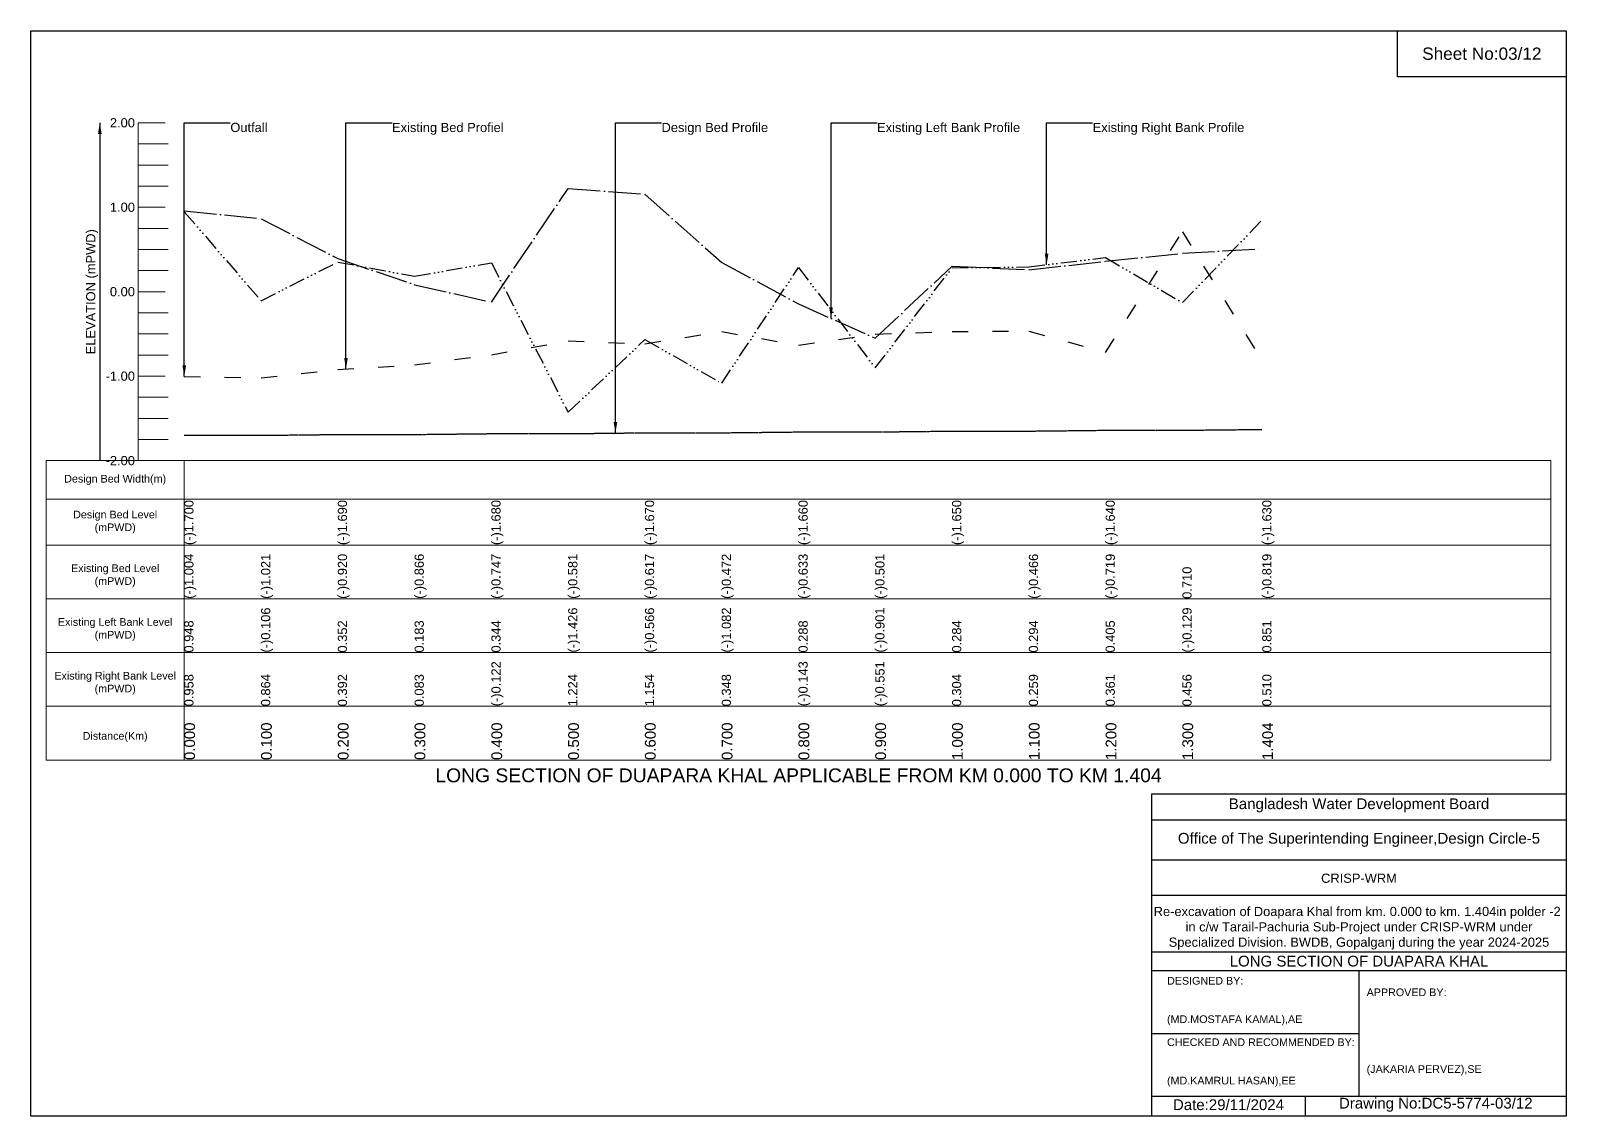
# Model space of a CAD drawing. Header units: inches. Extents: x 91000 to 218000, y -5656 to 7598.
# Drawn here: x 120000 to 128000, y -5656 to 0 of the extents above; entities that cross this region are included whole.
import ezdxf

# ---------------------------------------------------------------- set-up
doc = ezdxf.new("R2010")
doc.units = ezdxf.units.IN
doc.header["$LTSCALE"] = 7
doc.header["$MEASUREMENT"] = 0
for name, pattern in [('ACAD_ISO03W100', [30, 12, -18]), ('ACAD_ISO04W100', [30, 24, -3, 0, -3]), ('ACAD_ISO14W100', [24, 12, -3, 0, -3, 0, -3, 0, -3]), ('CENTER', [2, 1.25, -0.25, 0.25, -0.25])]:
    doc.linetypes.add(name, pattern=pattern)
for name, color, linetype, lineweight in [('Design Bed Level Long Section', 7, 'CENTER', 25), ('Existing Bed Level for Long Section', 7, 'ACAD_ISO03W100', 25), ('Existing Left Bank of Long section', 7, 'ACAD_ISO04W100', 25), ('Existing Right Bank of Long Section', 7, 'ACAD_ISO14W100', 25), ('Long Section Border', 7, 'Continuous', 9), ('Long Section Labels', 7, 'Continuous', 9), ('Vscale for Long Section', 7, 'Continuous', 9)]:
    doc.layers.add(name, color=color, linetype=linetype, lineweight=lineweight)
doc.styles.get("Standard").update_dxf_attribs({"font": 'arial.ttf'})
doc.dimstyles.get("Standard").update_dxf_attribs({"dimtxt": 0.18, "dimasz": 0.18, "dimexe": 0.18, "dimexo": 0.0625, "dimgap": 0.09, "dimtad": 0, "dimtih": 1, "dimtoh": 1, "dimdec": 4, "dimzin": 0, "dimdsep": 46, "dimtxsty": 'Standard', "dimcen": 0.09, "dimadec": 0, "dimazin": 0, "dimtfac": 1, "dimtdec": 4, "dimtofl": 0, "dimtmove": 0, "dimatfit": 3, "dimfxl": 1, "dimtolj": 1, "dimtzin": 0, "dimarcsym": 0})

msp = doc.modelspace()

# ---------------------------------------------------------------- linework, layer by layer
for points in [[(120000, 0), (128000, 0), (128000, -5656), (120000, -5656)], [(127120, 0), (128000, 0), (128000, -240), (127120, -240)]]:
    msp.add_lwpolyline(points, close=True)
for points in [[(125840, -5656), (125840, -3976), (128000, -3976)], [(125840, -4112), (128000, -4112)], [(125840, -4320), (128000, -4320)], [(125840, -4504), (128000, -4504)], [(125840, -4800), (128000, -4800)], [(125840, -4896), (128000, -4896)], [(126920, -4896), (126920, -5552)], [(125840, -5224), (126920, -5224)], [(125840, -5552), (128000, -5552)], [(126640, -5552), (126640, -5656)]]:
    msp.add_lwpolyline(points)
at = {"layer": 'Design Bed Level Long Section'}
msp.add_lwpolyline([(120800, -2108), (121200, -2108), (121600, -2103.6), (122000, -2103.6), (122400, -2099.2), (122800, -2099.2), (123200, -2094.8), (123600, -2094.8), (124000, -2090.4), (124400, -2090.4), (124800, -2086), (125200, -2086), (125600, -2081.6), (126000, -2081.6), (126416, -2077.2)], dxfattribs=at)
at = {"layer": 'Existing Bed Level for Long Section'}
msp.add_lwpolyline([(120800, -1801.8), (121200, -1809.2), (121600, -1764.8), (122000, -1741), (122400, -1688.7), (122800, -1615.6), (123200, -1631.5), (123600, -1567.7), (124000, -1638.5), (124400, -1580.4), (124800, -1567.7), (125200, -1565), (125600, -1676.4), (126000, -1047.6), (126416, -1720.4)], dxfattribs=at)
at = {"layer": 'Existing Left Bank of Long section'}
msp.add_lwpolyline([(120800, -938.5), (121200, -979.8), (121600, -1187.5), (122000, -1323.5), (122400, -1413.7), (122800, -821.4), (123200, -852.2), (123600, -1206.9), (124000, -1422.9), (124400, -1602.4), (124800, -1226.2), (125200, -1246), (125600, -1201.2), (126000, -1159.4), (126416, -1135.6)], dxfattribs=at)
at = {"layer": 'Existing Right Bank of Long Section'}
msp.add_lwpolyline([(120800, -942.9), (121200, -1406.6), (121600, -1205.1), (122000, -1279.5), (122400, -1208.6), (122800, -1987.4), (123200, -1609), (123600, -1836.1), (124000, -1233.3), (124400, -1756.4), (124800, -1235), (125200, -1230.6), (125600, -1181.8), (126000, -1416.8), (126416, -985.6)], dxfattribs=at)
at = {"layer": 'Long Section Border'}
msp.add_lwpolyline([(120080, -2240), (127920, -2240), (127920, -3800), (120080, -3800)], close=True, dxfattribs=at)
for points in [[(120800, -2240), (120800, -3800)], [(120080, -2440), (127920, -2440)], [(120080, -2680), (127920, -2680)], [(120080, -2960), (127920, -2960)], [(120080, -3240), (127920, -3240)], [(120080, -3520), (127920, -3520)]]:
    msp.add_lwpolyline(points, dxfattribs=at)
at = {"layer": 'Vscale for Long Section'}
for points in [[(120560, -2240), (120560, -1800), (120560, -1360), (120560, -920), (120560, -480)], [(120560, -480), (120700, -480)], [(120560, -590), (120716, -590)], [(120560, -700), (120716, -700)], [(120560, -810), (120716, -810)], [(120560, -920), (120700, -920)], [(120560, -1030), (120716, -1030)], [(120560, -1140), (120716, -1140)], [(120560, -1250), (120716, -1250)], [(120560, -1360), (120700, -1360)], [(120560, -1470), (120716, -1470)], [(120560, -1580), (120716, -1580)], [(120560, -1690), (120716, -1690)], [(120560, -1800), (120700, -1800)], [(120560, -1910), (120716, -1910)], [(120560, -2020), (120716, -2020)], [(120560, -2130), (120716, -2130)], [(120560, -2240), (120700, -2240)]]:
    msp.add_lwpolyline(points, dxfattribs=at)

# ---------------------------------------------------------------- texts
at = {"attachment_point": 5}
for s, insert, char_height in [('Sheet No:03/12', (127560, -120), 64), ('Bangladesh Water Development Board', (126920, -4036), 56), ('Office of The Superintending Engineer,Design Circle-5', (126920, -4216), 56)]:
    msp.add_mtext(s, dxfattribs=dict(at, insert=insert, char_height=char_height))
for s, insert, char_height, width, attachment_point in [('CRISP-WRM', (126920, -4416), 48, 2240, 5), ('Re-excavation of Doapara Khal from km. 0.000 to km. 1.404in polder -2  in c/w Tarail-Pachuria Sub-Project under CRISP-WRM under Specialized Division. BWDB, Gopalganj during the year 2024-2025', (126920, -4676), 48, 2160, 5), ('LONG SECTION OF DUAPARA KHAL', (126920, -4848), 56, 2240, 5), ('DESIGNED BY:^J^J^J(MD.MOSTAFA KAMAL),AE', (125920, -5056), 40, 1120, 4), ('APPROVED BY:^J^J^J^J^J^J(JAKARIA PERVEZ),SE', (126960, -5216), 40, 1120, 4), ('CHECKED AND RECOMMENDED BY:^J^J^J(MD.KAMRUL HASAN),EE', (125920, -5376), 40, 1120, 4), ('Date:29/11/2024', (126240, -5596), 56, 1120, 5), ('Drawing No:DC5-5774-03/12', (127320, -5596), 56, 1760, 5)]:
    msp.add_mtext(s, dxfattribs=dict(insert=insert, char_height=char_height, width=width, attachment_point=attachment_point))
at = {"layer": 'Long Section Border', "attachment_point": 5}
for s, insert, char_height in [('Design Bed Width(m)', (120440, -2340), 40), ('Design Bed Level^J(mPWD)', (120440, -2560), 40), ('Existing Bed Level^J(mPWD)', (120440, -2840), 40), ('Existing Left Bank Level^J(mPWD)', (120440, -3120), 40), ('Existing Right Bank Level^J(mPWD)', (120440, -3400), 40), ('Distance(Km)', (120440, -3680), 40), ('LONG SECTION OF DUAPARA KHAL APPLICABLE FROM KM 0.000 TO KM 1.404', (124000, -3880), 72)]:
    msp.add_mtext(s, dxfattribs=dict(at, insert=insert, char_height=char_height))
at = {"layer": 'Long Section Labels', "char_height": 48, "attachment_point": 1}
for s, insert in [('Outfall', (121040, -480)), ('Existing Bed Profiel', (121882.4, -480)), ('Design Bed Profile', (123286.4, -480)), ('Existing Left Bank Profile', (124409.5, -480)), ('Existing Right Bank Profile', (125532.6, -480))]:
    msp.add_mtext(s, dxfattribs=dict(at, insert=insert))
at = {"layer": 'Vscale for Long Section', "char_height": 48, "attachment_point": 6}
for s, insert in [('2.00', (120543, -480)), ('1.00', (120543, -920)), ('0.00', (120543, -1360)), ('-1.00', (120543, -1800)), ('-2.00', (120543, -2240))]:
    msp.add_mtext(s, dxfattribs=dict(at, insert=insert))
at = {"layer": 'Vscale for Long Section', "rotation": 90}
for s, insert, char_height, attachment_point in [('ELEVATION (mPWD)', (120320, -1360), 48, 5), ('(-)1.700', (120800, -2680), 48, 1), ('(-)1.700', (120800, -2680), 48, 1), ('(-)1.690', (121600, -2680), 48, 1), ('(-)1.690', (121600, -2680), 48, 1), ('(-)1.680', (122400, -2680), 48, 1), ('(-)1.680', (122400, -2680), 48, 1), ('(-)1.670', (123200, -2680), 48, 1), ('(-)1.670', (123200, -2680), 48, 1), ('(-)1.660', (124000, -2680), 48, 1), ('(-)1.660', (124000, -2680), 48, 1), ('(-)1.650', (124800, -2680), 48, 1), ('(-)1.650', (124800, -2680), 48, 1), ('(-)1.640', (125600, -2680), 48, 1), ('(-)1.640', (125600, -2680), 48, 1), ('(-)1.630', (126416, -2680), 48, 1), ('(-)1.004', (120800, -2960), 48, 1), ('(-)1.021', (121200, -2960), 48, 1), ('(-)0.920', (121600, -2960), 48, 1), ('(-)0.866', (122000, -2960), 48, 1), ('(-)0.747', (122400, -2960), 48, 1), ('(-)0.581', (122800, -2960), 48, 1), ('(-)0.617', (123200, -2960), 48, 1), ('(-)0.472', (123600, -2960), 48, 1), ('(-)0.472', (123600, -2960), 48, 1), ('(-)0.633', (124000, -2960), 48, 1), ('(-)0.501', (124400, -2960), 48, 1), ('(-)0.466', (125200, -2960), 48, 1), ('(-)0.719', (125600, -2960), 48, 1), ('0.710', (126000, -2960), 48, 1), ('(-)0.819', (126416, -2960), 48, 1), ('(-)0.106', (121200, -3240), 48, 1), ('(-)1.426', (122800, -3240), 48, 1), ('(-)0.566', (123200, -3240), 48, 1), ('(-)1.082', (123600, -3240), 48, 1), ('(-)0.901', (124400, -3240), 48, 1), ('(-)0.129', (126000, -3240), 48, 1), ('0.948', (120800, -3240), 48, 1), ('0.352', (121600, -3240), 48, 1), ('0.183', (122000, -3240), 48, 1), ('0.344', (122400, -3240), 48, 1), ('0.288', (124000, -3240), 48, 1), ('0.284', (124800, -3240), 48, 1), ('0.294', (125200, -3240), 48, 1), ('0.405', (125600, -3240), 48, 1), ('0.851', (126416, -3240), 48, 1), ('0.958', (120800, -3520), 48, 1), ('0.864', (121200, -3520), 48, 1), ('0.392', (121600, -3520), 48, 1), ('0.083', (122000, -3520), 48, 1), ('(-)0.122', (122400, -3520), 48, 1), ('1.224', (122800, -3520), 48, 1), ('1.154', (123200, -3520), 48, 1), ('0.348', (123600, -3520), 48, 1), ('(-)0.143', (124000, -3520), 48, 1), ('(-)0.551', (124400, -3520), 48, 1), ('0.304', (124800, -3520), 48, 1), ('0.259', (125200, -3520), 48, 1), ('0.361', (125600, -3520), 48, 1), ('0.456', (126000, -3520), 48, 1), ('0.510', (126416, -3520), 48, 1), ('0.000', (120800, -3800), 56, 1), ('0.100', (121200, -3800), 56, 1), ('0.200', (121600, -3800), 56, 1), ('0.300', (122000, -3800), 56, 1), ('0.400', (122400, -3800), 56, 1), ('0.500', (122800, -3800), 56, 1), ('0.600', (123200, -3800), 56, 1), ('0.700', (123600, -3800), 56, 1), ('0.800', (124000, -3800), 56, 1), ('0.900', (124400, -3800), 56, 1), ('1.000', (124800, -3800), 56, 1), ('1.100', (125200, -3800), 56, 1), ('1.200', (125600, -3800), 56, 1), ('1.300', (126000, -3800), 56, 1), ('1.404', (126416, -3800), 56, 1)]:
    msp.add_mtext(s, dxfattribs=dict(at, insert=insert, char_height=char_height, attachment_point=attachment_point))

# ---------------------------------------------------------------- leaders
at = {"layer": 'Long Section Labels', "annotation_type": 0, "has_hookline": 1, "hookline_direction": 0}
for points, text_width in [([(120800, -1801.8), (120800, -480), (121039.9, -480)], 185.8), ([(121642.4, -1762.3), (121642.4, -480), (121882.3, -480)], 571.4), ([(123046.4, -2096.5), (123046.4, -480), (123286.3, -480)], 547.4), ([(124169.5, -1499), (124169.5, -480), (124409.4, -480)], 737.4), ([(125292.6, -1219.3), (125292.6, -480), (125532.5, -480)], 782)]:
    msp.add_leader(points, dimstyle='Standard', override={"dimasz": 57.6}, dxfattribs=dict(at, text_width=text_width))
at = {"layer": 'Vscale for Long Section'}
msp.add_leader([(120360, -480), (120360, -2240)], dimstyle='Standard', override={"dimasz": 57.6}, dxfattribs=at)

doc.saveas('drawing.dxf')
